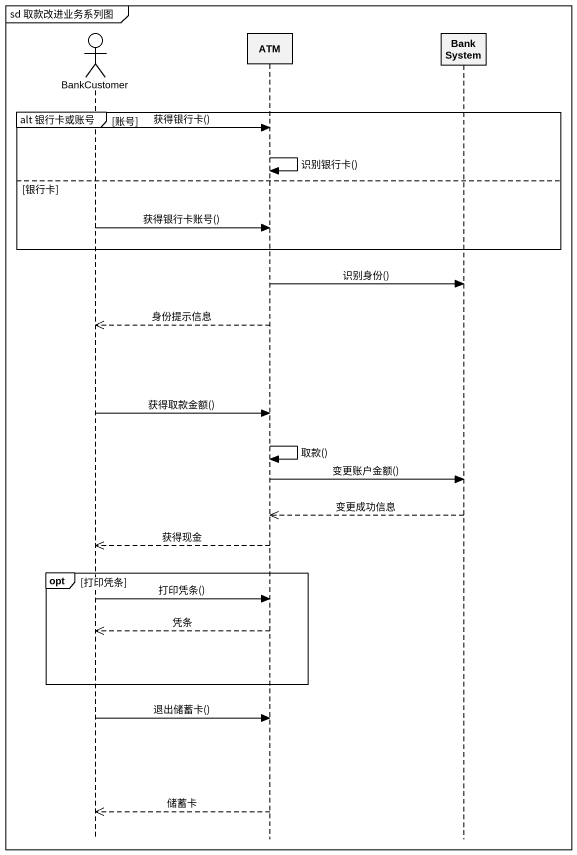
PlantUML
@startuml
mainframe sd 取款改进业务系列图
hide footbox
actor BankCustomer
participant ATM
participant BankSystem

group alt 银行卡或账号 [账号]
  BankCustomer -> ATM : 获得银行卡()
  ATM -> ATM : 识别银行卡()
else 银行卡
  BankCustomer -> ATM : 获得银行卡账号()
end
ATM -> BankSystem : 识别身份()
ATM -->> BankCustomer : 身份提示信息
BankCustomer -> ATM : 获得取款金额()
ATM -> ATM : 取款()
ATM -> BankSystem : 变更账户金额()
BankSystem -->> ATM : 变更成功信息
ATM -->> BankCustomer : 获得现金
opt 打印凭条
  BankCustomer -> ATM : 打印凭条()
  ATM -->> BankCustomer : 凭条
end
BankCustomer -> ATM : 退出储蓄卡()
ATM -->> BankCustomer : 储蓄卡
@enduml
